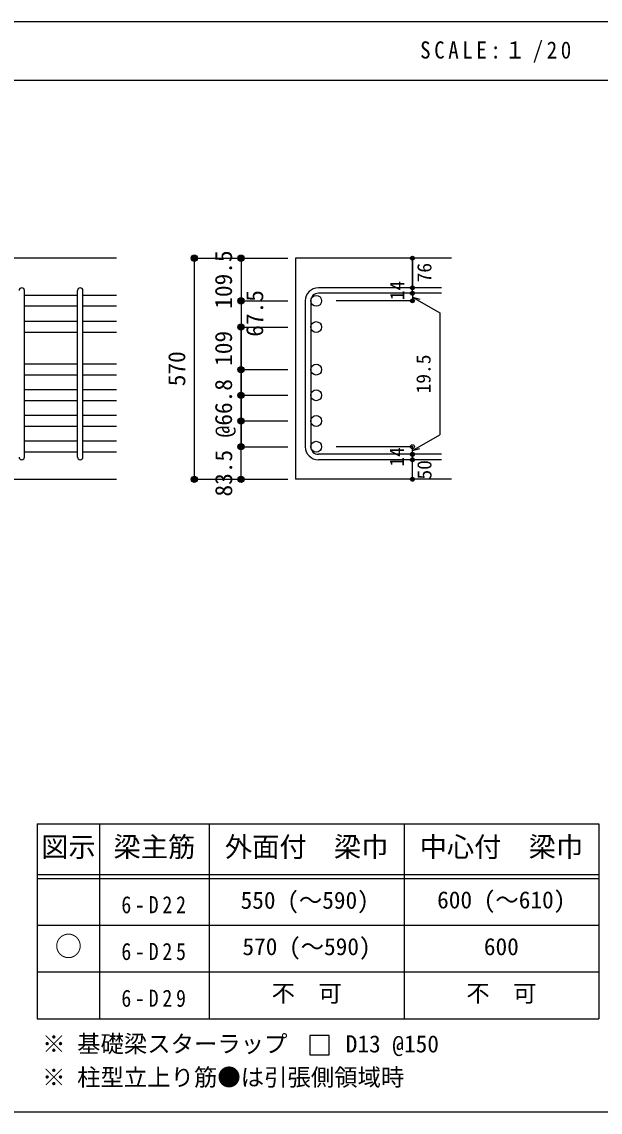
# Model space of a CAD drawing. Units: millimetres at full size, sheet at 1:20. Extents: x -3982 to 3969, y -2797 to 2801.
# Drawn here: x 925 to 2411, y -2797 to 2 of the extents above; entities that cross this region are included whole.
import ezdxf
from ezdxf.enums import TextEntityAlignment as Align

# ---------------------------------------------------------------- set-up
doc = ezdxf.new("R2010")
doc.units = ezdxf.units.MM
doc.header["$LTSCALE"] = 20
doc.header["$PDMODE"] = 32
doc.header["$PDSIZE"] = 10
for name, color, linetype in [('6-1_躯体線', 2, 'Continuous'), ('6-5_梁主筋', 7, 'Continuous'), ('6-6_S.T.P.', 7, 'Continuous'), ('6-7_文字', 7, 'Continuous'), ('6-D_寸法', 4, 'Continuous'), ('6-E_枠', 7, 'Continuous'), ('F-0_枠', 6, 'Continuous')]:
    doc.layers.add(name, color=color, linetype=linetype)
doc.styles.add('ＭＳ ゴシック', font='')
doc.styles.get('ＭＳ ゴシック').set_extended_font_data('MS Gothic')

msp = doc.modelspace()

# ---------------------------------------------------------------- linework, layer by layer
at = {"layer": '6-1_躯体線'}
for p, q in [((1168.29, -604.67), (-31.71, -604.67)), ((2028.29, -604.67), (1628.29, -604.67)), ((1628.29, -604.67), (1628.29, -1172.17)), ((768.29, -1172.17), (1168.29, -1172.17)), ((2028.29, -1172.17), (1628.29, -1172.17))]:
    msp.add_line(p, q, dxfattribs=at)
at = {"layer": '6-5_梁主筋'}
for p, q in [((1068.29, -700.28), (932.29, -700.28)), ((1168.29, -700.28), (1082.29, -700.28)), ((1068.29, -728.28), (932.29, -728.28)), ((1168.29, -728.28), (1082.29, -728.28)), ((1068.29, -767.67), (932.29, -767.67)), ((1168.29, -767.67), (1082.29, -767.67)), ((1068.29, -795.67), (932.29, -795.67)), ((1168.29, -795.67), (1082.29, -795.67)), ((1068.29, -876.67), (932.29, -876.67)), ((1168.29, -876.67), (1082.29, -876.67)), ((1068.29, -904.67), (932.29, -904.67)), ((1168.29, -904.67), (1082.29, -904.67)), ((1068.29, -942.67), (932.29, -942.67)), ((1168.29, -942.67), (1082.29, -942.67)), ((1068.29, -970.67), (932.29, -970.67)), ((1168.29, -970.67), (1082.29, -970.67)), ((1068.29, -1008.67), (932.29, -1008.67)), ((1168.29, -1008.67), (1082.29, -1008.67)), ((1068.29, -1036.67), (932.29, -1036.67)), ((1168.29, -1036.67), (1082.29, -1036.67)), ((1068.29, -1074.67), (932.29, -1074.67)), ((1168.29, -1074.67), (1082.29, -1074.67)), ((1068.29, -1102.67), (932.29, -1102.67)), ((1168.29, -1102.67), (1082.29, -1102.67))]:
    msp.add_line(p, q, dxfattribs=at)
at = {"layer": '6-5_梁主筋', "color": 3}
for centre in [(1681.29, -714.28), (1681.29, -781.67), (1681.29, -890.67), (1681.29, -956.67), (1681.29, -1022.67), (1681.29, -1088.67)]:
    msp.add_circle(centre, 14, dxfattribs=at)
at = {"layer": '6-6_S.T.P.'}
for p, q in [((932.29, -1115.17), (932.29, -687.78)), ((1068.29, -1115.17), (1068.29, -687.78)), ((1082.29, -1115.17), (1082.29, -687.78)), ((2003.29, -680.78), (1686.79, -680.78)), ((2003.29, -694.78), (1686.79, -694.78)), ((1653.29, -714.28), (1653.29, -1088.67)), ((1667.29, -714.28), (1667.29, -1088.67)), ((2003.29, -1108.17), (1686.79, -1108.17)), ((2003.29, -1122.17), (1686.79, -1122.17))]:
    msp.add_line(p, q, dxfattribs=at)
for centre, radius, start, end in [((925.29, -687.78), 7, 0, 180), ((1075.29, -687.78), 7, 0, 180), ((1686.79, -714.28), 33.5, 90, 180), ((1686.79, -714.28), 19.5, 90, 180), ((1686.79, -1088.67), 33.5, 180, 270), ((1686.79, -1088.67), 19.5, 180, 270), ((925.29, -1115.17), 7, 180, 0), ((1075.29, -1115.17), 7, 180, 0)]:
    msp.add_arc(centre, radius, start, end, dxfattribs=at)
at = {"layer": '6-7_文字'}
msp.add_lwpolyline([(1664.88, -2649.87), (1714.88, -2649.87), (1714.88, -2599.87), (1664.88, -2599.87)], close=True, dxfattribs=at)
at = {"layer": '6-D_寸法'}
for p, q in [((1368.29, -604.67), (1488.29, -604.67)), ((1368.29, -604.67), (1488.29, -604.67)), ((1368.29, -604.67), (1488.29, -604.67)), ((1368.29, -604.67), (1368.29, -1172.17)), ((1488.29, -604.67), (1608.29, -604.67)), ((1488.29, -604.67), (1608.29, -604.67)), ((1488.29, -604.67), (1488.29, -714.28)), ((1928.29, -694.78), (1928.29, -680.78)), ((1928.29, -694.78), (1928.29, -714.28)), ((1488.29, -714.28), (1608.29, -714.28)), ((1488.29, -714.28), (1488.29, -781.67)), ((1928.29, -714.28), (1732.2, -714.28)), ((1928.29, -704.53), (1998.35, -744.98)), ((1928.29, -704.53), (1947.61, -709.71)), ((1998.35, -744.98), (1998.35, -1057.97)), ((1488.29, -781.67), (1608.29, -781.67)), ((1488.29, -781.67), (1488.29, -1088.67)), ((1488.29, -890.67), (1488.29, -781.67)), ((1488.29, -890.67), (1608.29, -890.67)), ((1488.29, -956.67), (1488.29, -890.67)), ((1488.29, -1022.67), (1488.29, -956.67)), ((1488.29, -956.67), (1608.29, -956.67)), ((1488.29, -1088.67), (1488.29, -1022.67)), ((1488.29, -1022.67), (1608.29, -1022.67)), ((1928.29, -1098.42), (1998.35, -1057.97)), ((1488.29, -1088.67), (1608.29, -1088.67)), ((1488.29, -1088.67), (1608.29, -1088.67)), ((1488.29, -1088.67), (1608.29, -1088.67)), ((1928.29, -1088.67), (1732.2, -1088.67)), ((1928.29, -1108.17), (1928.29, -1088.67)), ((1928.29, -1098.42), (1947.61, -1093.25)), ((1928.29, -1122.17), (1928.29, -1108.17)), ((1928.29, -1172.17), (1928.29, -1122.17)), ((1488.29, -1172.17), (1608.29, -1172.17))]:
    msp.add_line(p, q, dxfattribs=at)
for points in [[(1928.29, -680.78), (1928.29, -604.67), (1928.29, -680.78)], [(1368.29, -1172.17), (1488.29, -1172.17), (1488.29, -1088.67)]]:
    msp.add_lwpolyline(points, dxfattribs=at)
for centre, radius in [((1368.29, -604.67), 8), ((1368.29, -604.67), 7.2), ((1368.29, -604.67), 6.4), ((1368.29, -604.67), 5.6), ((1368.29, -604.67), 4.8), ((1368.29, -604.67), 4), ((1368.29, -604.67), 3.2), ((1368.29, -604.67), 2.4), ((1368.29, -604.67), 1.6), ((1368.29, -604.67), 0.8), ((1488.29, -604.67), 8), ((1488.29, -604.67), 7.2), ((1488.29, -604.67), 6.4), ((1488.29, -604.67), 5.6), ((1488.29, -604.67), 4.8), ((1488.29, -604.67), 4), ((1488.29, -604.67), 3.2), ((1488.29, -604.67), 2.4), ((1488.29, -604.67), 1.6), ((1488.29, -604.67), 0.8), ((1928.29, -604.67), 4), ((1928.29, -604.67), 3.6), ((1928.29, -604.67), 3.2), ((1928.29, -604.67), 2.8), ((1928.29, -604.67), 2.4), ((1928.29, -604.67), 2), ((1928.29, -604.67), 1.6), ((1928.29, -604.67), 1.2), ((1928.29, -604.67), 0.8), ((1928.29, -604.67), 0.4), ((1928.29, -680.78), 4), ((1928.29, -694.78), 4), ((1928.29, -680.78), 3.6), ((1928.29, -694.78), 3.6), ((1928.29, -680.78), 3.2), ((1928.29, -694.78), 3.2), ((1928.29, -680.78), 2.8), ((1928.29, -694.78), 2.8), ((1928.29, -680.78), 2.4), ((1928.29, -694.78), 2.4), ((1928.29, -680.78), 2), ((1928.29, -694.78), 2), ((1928.29, -680.78), 1.6), ((1928.29, -694.78), 1.6), ((1928.29, -680.78), 1.2), ((1928.29, -694.78), 1.2), ((1928.29, -680.78), 0.8), ((1928.29, -694.78), 0.8), ((1928.29, -680.78), 0.4), ((1928.29, -694.78), 0.4), ((1488.29, -714.28), 8), ((1488.29, -714.28), 7.2), ((1488.29, -714.28), 6.4), ((1488.29, -714.28), 5.6), ((1488.29, -714.28), 4.8), ((1488.29, -714.28), 4), ((1488.29, -714.28), 3.2), ((1488.29, -714.28), 2.4), ((1488.29, -714.28), 1.6), ((1488.29, -714.28), 0.8), ((1928.29, -714.28), 4), ((1928.29, -714.28), 3.6), ((1928.29, -714.28), 3.2), ((1928.29, -714.28), 2.8), ((1928.29, -714.28), 2.4), ((1928.29, -714.28), 2), ((1928.29, -714.28), 1.6), ((1928.29, -714.28), 1.2), ((1928.29, -714.28), 0.8), ((1928.29, -714.28), 0.4), ((1488.29, -781.67), 8), ((1488.29, -781.67), 7.2), ((1488.29, -781.67), 6.4), ((1488.29, -781.67), 5.6), ((1488.29, -781.67), 4.8), ((1488.29, -781.67), 4), ((1488.29, -781.67), 3.2), ((1488.29, -781.67), 2.4), ((1488.29, -781.67), 1.6), ((1488.29, -781.67), 0.8), ((1488.29, -890.67), 8), ((1488.29, -890.67), 7.2), ((1488.29, -890.67), 6.4), ((1488.29, -890.67), 5.6), ((1488.29, -890.67), 4.8), ((1488.29, -890.67), 4), ((1488.29, -890.67), 3.2), ((1488.29, -890.67), 2.4), ((1488.29, -890.67), 1.6), ((1488.29, -890.67), 0.8), ((1488.29, -956.67), 8), ((1488.29, -956.67), 7.2), ((1488.29, -956.67), 6.4), ((1488.29, -956.67), 5.6), ((1488.29, -956.67), 4.8), ((1488.29, -956.67), 4), ((1488.29, -956.67), 3.2), ((1488.29, -956.67), 2.4), ((1488.29, -956.67), 1.6), ((1488.29, -956.67), 0.8), ((1488.29, -1022.67), 8), ((1488.29, -1022.67), 7.2), ((1488.29, -1022.67), 6.4), ((1488.29, -1022.67), 5.6), ((1488.29, -1022.67), 4.8), ((1488.29, -1022.67), 4), ((1488.29, -1022.67), 3.2), ((1488.29, -1022.67), 2.4), ((1488.29, -1022.67), 1.6), ((1488.29, -1022.67), 0.8), ((1488.29, -1088.67), 8), ((1488.29, -1088.67), 7.2), ((1488.29, -1088.67), 6.4), ((1488.29, -1088.67), 5.6), ((1488.29, -1088.67), 4.8), ((1488.29, -1088.67), 4), ((1488.29, -1088.67), 3.2), ((1488.29, -1088.67), 2.4), ((1488.29, -1088.67), 1.6), ((1488.29, -1088.67), 0.8), ((1928.29, -1108.17), 4), ((1928.29, -1122.17), 4), ((1928.29, -1108.17), 3.6), ((1928.29, -1122.17), 3.6), ((1928.29, -1108.17), 3.2), ((1928.29, -1122.17), 3.2), ((1928.29, -1108.17), 2.8), ((1928.29, -1122.17), 2.8), ((1928.29, -1108.17), 2.4), ((1928.29, -1108.17), 2), ((1928.29, -1108.17), 1.6), ((1928.29, -1108.17), 1.2), ((1928.29, -1108.17), 0.8), ((1928.29, -1108.17), 0.4), ((1928.29, -1122.17), 2.4), ((1928.29, -1122.17), 2), ((1928.29, -1122.17), 1.6), ((1928.29, -1122.17), 1.2), ((1928.29, -1122.17), 0.8), ((1928.29, -1122.17), 0.4), ((1368.29, -1172.17), 8), ((1368.29, -1172.17), 7.2), ((1368.29, -1172.17), 6.4), ((1368.29, -1172.17), 5.6), ((1368.29, -1172.17), 4.8), ((1368.29, -1172.17), 4), ((1368.29, -1172.17), 3.2), ((1368.29, -1172.17), 2.4), ((1368.29, -1172.17), 1.6), ((1368.29, -1172.17), 0.8), ((1488.29, -1172.17), 8), ((1488.29, -1172.17), 7.2), ((1488.29, -1172.17), 6.4), ((1488.29, -1172.17), 5.6), ((1488.29, -1172.17), 4.8), ((1488.29, -1172.17), 4), ((1488.29, -1172.17), 3.2), ((1488.29, -1172.17), 2.4), ((1488.29, -1172.17), 1.6), ((1488.29, -1172.17), 0.8), ((1928.29, -1172.17), 4), ((1928.29, -1172.17), 3.6), ((1928.29, -1172.17), 3.2), ((1928.29, -1172.17), 2.8), ((1928.29, -1172.17), 2.4), ((1928.29, -1172.17), 2), ((1928.29, -1172.17), 1.6), ((1928.29, -1172.17), 1.2), ((1928.29, -1172.17), 0.8), ((1928.29, -1172.17), 0.4)]:
    msp.add_circle(centre, radius, dxfattribs=at)
at = {"layer": '6-D_寸法', "color": 7}
for p in [(1368.29, -604.67), (1488.29, -604.67), (1928.29, -604.67), (1928.29, -680.78), (1928.29, -694.78), (1488.29, -714.28), (1928.29, -714.28), (1488.29, -781.67), (1488.29, -890.67), (1488.29, -956.67), (1488.29, -1022.67), (1488.29, -1088.67), (1928.29, -1088.67), (1928.29, -1088.67), (1928.29, -1108.17), (1928.29, -1122.17), (1368.29, -1172.17), (1488.29, -1172.17), (1928.29, -1172.17)]:
    msp.add_point(p, dxfattribs=at)
at = {"layer": '6-E_枠', "color": 3}
for p, q in [((965.14, -2056.95), (965.14, -2556.95)), ((965.14, -2056.95), (2406.83, -2056.95)), ((2406.83, -2056.95), (2406.83, -2556.95)), ((965.14, -2556.95), (2406.83, -2556.95))]:
    msp.add_line(p, q, dxfattribs=at)
at = {"layer": '6-E_枠'}
for p, q in [((1125.14, -2056.95), (1125.14, -2556.95)), ((1406.83, -2056.95), (1406.83, -2556.95)), ((1906.83, -2056.95), (1906.83, -2556.95)), ((965.14, -2186.95), (2406.83, -2186.95)), ((965.14, -2196.95), (2406.83, -2196.95)), ((965.14, -2316.95), (2406.83, -2316.95)), ((965.14, -2436.95), (2406.83, -2436.95))]:
    msp.add_line(p, q, dxfattribs=at)
at = {"layer": 'F-0_枠', "color": 2}
for p, q in [((2482.4, 1.97), (-3981.92, 1.97)), ((-3981.92, -148.03), (2482.4, -148.03))]:
    msp.add_line(p, q, dxfattribs=at)
at = {"layer": 'F-0_枠'}
msp.add_line((3969.4, -2796.83), (-3981.92, -2796.83), dxfattribs=at)

# ---------------------------------------------------------------- texts
at = {"layer": '6-7_文字', "color": 2, "style": 'ＭＳ ゴシック'}
for s, p in [('図示', (975.14, -2156.95)), ('梁主筋', (1160.98, -2156.95)), ('外面付\u3000梁巾', (1446.83, -2156.95)), ('中心付\u3000梁巾', (1946.83, -2156.95)), ('○', (1010.14, -2411.95))]:
    msp.add_text(s, height=51.32, dxfattribs=at).set_placement(p, align=Align.BOTTOM_LEFT)
at = {"layer": '6-7_文字', "style": 'ＭＳ ゴシック'}
for s, p in [('550 (～590)', (1487.14, -2287.95)), ('600 (～610)', (1991.83, -2286.95)), ('570 (～590)', (1491.83, -2406.95)), ('600', (2111.83, -2406.95)), ('不\u3000可', (1566.83, -2526.95)), ('不\u3000可', (2066.83, -2526.95)), ('※ 基礎梁スターラップ     D13 @150', (977.51, -2656.67)), ('※ 柱型立上り筋●は引張側領域時', (977.51, -2742.34))]:
    msp.add_text(s, height=43.99, dxfattribs=at).set_placement(p, align=Align.BOTTOM_LEFT)
at = {"layer": '6-7_文字', "color": 2, "insert": (1948.17, -103.03), "char_height": 43.99, "attachment_point": 7, "style": 'ＭＳ ゴシック'}
msp.add_mtext('\\T1.34;\\W0.9;SCALE:１/20', dxfattribs=at)
at = {"layer": '6-7_文字', "char_height": 43.99, "attachment_point": 7, "style": 'ＭＳ ゴシック'}
for s, insert in [('\\T1.38;\\W0.85;6-D22', (1180.98, -2286.95)), ('\\T1.38;\\W0.85;6-D25', (1180.98, -2406.95)), ('\\T1.38;\\W0.85;6-D29', (1180.98, -2526.95))]:
    msp.add_mtext(s, dxfattribs=dict(at, insert=insert))
at = {"layer": '6-D_寸法', "style": 'ＭＳ ゴシック'}
for s, height, p in [('109.5', 43.99, (1478.29, -734.48)), ('76', 36.66, (1988.27, -666.93)), ('14', 36.66, (1918.29, -712.71)), ('67.5', 43.99, (1558.37, -806.39)), ('109', 43.99, (1478.29, -881.17)), ('570', 43.99, (1358.29, -933.42)), ('19.5', 36.66, (1985.95, -951.79)), ('@66.8', 43.99, (1478.29, -1064.67)), ('83.5', 43.99, (1478.7, -1216.6)), ('14', 36.66, (1917.63, -1139.84)), ('50', 36.66, (1988.36, -1172.97))]:
    msp.add_text(s, height=height, rotation=90, dxfattribs=at).set_placement(p, align=Align.BOTTOM_LEFT)

doc.saveas('drawing.dxf')
